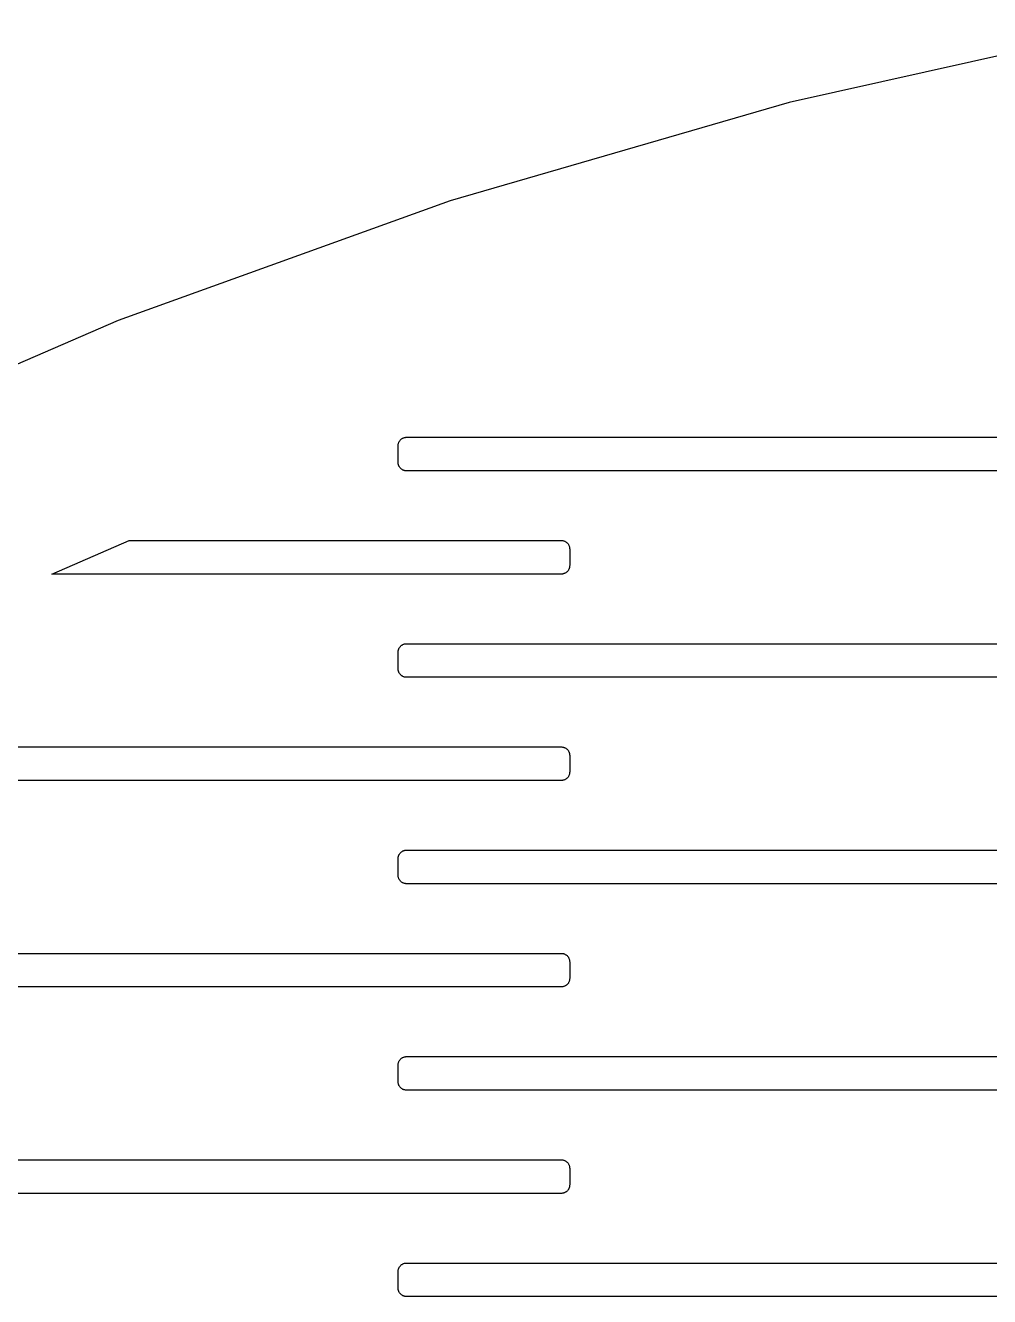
# Model space of a CAD drawing. Header units: metres. Extents: x -218 to 218, y -218 to 218.
# Drawn here: x -83.77 to -46.39, y 164.68 to 213.94 of the extents above; entities that cross this region are included whole.
import ezdxf

# ---------------------------------------------------------------- set-up
doc = ezdxf.new("R2010")
doc.units = ezdxf.units.M

msp = doc.modelspace()

# ---------------------------------------------------------------- linework, layer by layer
for p, q in [((-40.8111, 213.939), (-54.164, 210.955)), ((-54.164, 210.955), (-67.303, 207.137)), ((-67.303, 207.137), (-80.1765, 202.503)), ((-80.1765, 202.503), (-92.7335, 197.069)), ((-69.3222, 197.653), (-69.3215, 197.673)), ((-69.3222, 197.003), (-69.3222, 197.653)), ((-69.3215, 197.673), (-69.3196, 197.694)), ((-69.3196, 197.694), (-69.3164, 197.714)), ((-69.3164, 197.714), (-69.312, 197.734)), ((-69.312, 197.734), (-69.3063, 197.753)), ((-69.3063, 197.753), (-69.2994, 197.772)), ((-69.2994, 197.772), (-69.2913, 197.791)), ((-69.2913, 197.791), (-69.282, 197.809)), ((-69.282, 197.809), (-69.2716, 197.827)), ((-69.2716, 197.827), (-69.2601, 197.844)), ((-69.2601, 197.844), (-69.2476, 197.86)), ((-69.2476, 197.86), (-69.2341, 197.875)), ((-69.2341, 197.875), (-69.2197, 197.89)), ((-69.2197, 197.89), (-69.2044, 197.903)), ((-69.2044, 197.903), (-69.1882, 197.916)), ((-69.1882, 197.916), (-69.1713, 197.927)), ((-69.1713, 197.927), (-69.1538, 197.938)), ((-69.1538, 197.938), (-69.1356, 197.947)), ((-69.1356, 197.947), (-69.1168, 197.955)), ((-69.1168, 197.955), (-69.0976, 197.962)), ((-69.0976, 197.962), (-69.078, 197.968)), ((-69.078, 197.968), (-69.0581, 197.972)), ((-69.0581, 197.972), (-69.0379, 197.975)), ((-69.0379, 197.975), (-69.0176, 197.977)), ((-69.0176, 197.977), (-68.9972, 197.978)), ((-68.9972, 197.978), (-37.9972, 197.978)), ((-69.3215, 196.982), (-69.3222, 197.003)), ((-69.3196, 196.962), (-69.3215, 196.982)), ((-69.3164, 196.942), (-69.3196, 196.962)), ((-69.312, 196.922), (-69.3164, 196.942)), ((-69.3063, 196.902), (-69.312, 196.922)), ((-69.2994, 196.883), (-69.3063, 196.902)), ((-69.2913, 196.864), (-69.2994, 196.883)), ((-69.282, 196.846), (-69.2913, 196.864)), ((-69.2716, 196.829), (-69.282, 196.846)), ((-69.2601, 196.812), (-69.2716, 196.829)), ((-69.2476, 196.796), (-69.2601, 196.812)), ((-69.2341, 196.78), (-69.2476, 196.796)), ((-69.2197, 196.766), (-69.2341, 196.78)), ((-69.2044, 196.752), (-69.2197, 196.766)), ((-69.1882, 196.74), (-69.2044, 196.752)), ((-69.1713, 196.728), (-69.1882, 196.74)), ((-69.1538, 196.718), (-69.1713, 196.728)), ((-69.1356, 196.709), (-69.1538, 196.718)), ((-69.1168, 196.701), (-69.1356, 196.709)), ((-69.0976, 196.694), (-69.1168, 196.701)), ((-69.078, 196.688), (-69.0976, 196.694)), ((-69.0581, 196.684), (-69.078, 196.688)), ((-69.0379, 196.68), (-69.0581, 196.684)), ((-69.0176, 196.678), (-69.0379, 196.68)), ((-68.9972, 196.678), (-69.0176, 196.678)), ((-37.9972, 196.678), (-68.9972, 196.678)), ((-82.7469, 192.678), (-79.7427, 193.978)), ((-79.7427, 193.978), (-62.9972, 193.978)), ((-62.9972, 193.978), (-62.9768, 193.977)), ((-62.9768, 193.977), (-62.9565, 193.975)), ((-62.9565, 193.975), (-62.9363, 193.972)), ((-62.9363, 193.972), (-62.9164, 193.968)), ((-62.9164, 193.968), (-62.8968, 193.962)), ((-62.8968, 193.962), (-62.8775, 193.955)), ((-62.8775, 193.955), (-62.8588, 193.947)), ((-62.8588, 193.947), (-62.8406, 193.938)), ((-62.8406, 193.938), (-62.8231, 193.927)), ((-62.8231, 193.927), (-62.8062, 193.916)), ((-62.8062, 193.916), (-62.79, 193.903)), ((-62.79, 193.903), (-62.7747, 193.89)), ((-62.7747, 193.89), (-62.7603, 193.875)), ((-62.7603, 193.875), (-62.7468, 193.86)), ((-62.7468, 193.86), (-62.7343, 193.844)), ((-62.7343, 193.844), (-62.7228, 193.827)), ((-62.7228, 193.827), (-62.7124, 193.809)), ((-62.7124, 193.809), (-62.7031, 193.791)), ((-62.7031, 193.791), (-62.695, 193.772)), ((-62.695, 193.772), (-62.6881, 193.753)), ((-62.6881, 193.753), (-62.6824, 193.734)), ((-62.6824, 193.734), (-62.6779, 193.714)), ((-62.6779, 193.714), (-62.6748, 193.694)), ((-62.6748, 193.694), (-62.6728, 193.673)), ((-62.6728, 193.673), (-62.6722, 193.653)), ((-62.6722, 193.653), (-62.6722, 193.003)), ((-62.9972, 192.678), (-82.7469, 192.678)), ((-62.9768, 192.678), (-62.9972, 192.678)), ((-62.9565, 192.68), (-62.9768, 192.678)), ((-62.9363, 192.684), (-62.9565, 192.68)), ((-62.9164, 192.688), (-62.9363, 192.684)), ((-62.8968, 192.694), (-62.9164, 192.688)), ((-62.8775, 192.701), (-62.8968, 192.694)), ((-62.8588, 192.709), (-62.8775, 192.701)), ((-62.8406, 192.718), (-62.8588, 192.709)), ((-62.8231, 192.728), (-62.8406, 192.718)), ((-62.8062, 192.74), (-62.8231, 192.728)), ((-62.79, 192.752), (-62.8062, 192.74)), ((-62.7747, 192.766), (-62.79, 192.752)), ((-62.7603, 192.78), (-62.7747, 192.766)), ((-62.7468, 192.796), (-62.7603, 192.78)), ((-62.7343, 192.812), (-62.7468, 192.796)), ((-62.7228, 192.829), (-62.7343, 192.812)), ((-62.7124, 192.846), (-62.7228, 192.829)), ((-62.7031, 192.864), (-62.7124, 192.846)), ((-62.695, 192.883), (-62.7031, 192.864)), ((-62.6881, 192.902), (-62.695, 192.883)), ((-62.6824, 192.922), (-62.6881, 192.902)), ((-62.6779, 192.942), (-62.6824, 192.922)), ((-62.6748, 192.962), (-62.6779, 192.942)), ((-62.6728, 192.982), (-62.6748, 192.962)), ((-62.6722, 193.003), (-62.6728, 192.982)), ((-69.3222, 189.653), (-69.3215, 189.673)), ((-69.3215, 189.673), (-69.3196, 189.694)), ((-69.3196, 189.694), (-69.3164, 189.714)), ((-69.3164, 189.714), (-69.312, 189.734)), ((-69.312, 189.734), (-69.3063, 189.753)), ((-69.3063, 189.753), (-69.2994, 189.772)), ((-69.2994, 189.772), (-69.2913, 189.791)), ((-69.2913, 189.791), (-69.282, 189.809)), ((-69.282, 189.809), (-69.2716, 189.827)), ((-69.2716, 189.827), (-69.2601, 189.844)), ((-69.2601, 189.844), (-69.2476, 189.86)), ((-69.2476, 189.86), (-69.2341, 189.875)), ((-69.2341, 189.875), (-69.2197, 189.89)), ((-69.2197, 189.89), (-69.2044, 189.903)), ((-69.2044, 189.903), (-69.1882, 189.916)), ((-69.1882, 189.916), (-69.1713, 189.927)), ((-69.1713, 189.927), (-69.1538, 189.938)), ((-69.1538, 189.938), (-69.1356, 189.947)), ((-69.1356, 189.947), (-69.1168, 189.955)), ((-69.1168, 189.955), (-69.0976, 189.962)), ((-69.0976, 189.962), (-69.078, 189.968)), ((-69.078, 189.968), (-69.0581, 189.972)), ((-69.0581, 189.972), (-69.0379, 189.975)), ((-69.0379, 189.975), (-69.0176, 189.977)), ((-69.0176, 189.977), (-68.9972, 189.978)), ((-68.9972, 189.978), (-37.9972, 189.978)), ((-69.3222, 189.003), (-69.3222, 189.653)), ((-69.3215, 188.982), (-69.3222, 189.003)), ((-69.3196, 188.962), (-69.3215, 188.982)), ((-69.3164, 188.942), (-69.3196, 188.962)), ((-69.312, 188.922), (-69.3164, 188.942)), ((-69.3063, 188.902), (-69.312, 188.922)), ((-69.2994, 188.883), (-69.3063, 188.902)), ((-69.2913, 188.864), (-69.2994, 188.883)), ((-69.282, 188.846), (-69.2913, 188.864)), ((-69.2716, 188.829), (-69.282, 188.846)), ((-69.2601, 188.812), (-69.2716, 188.829)), ((-69.2476, 188.796), (-69.2601, 188.812)), ((-69.2341, 188.78), (-69.2476, 188.796)), ((-69.2197, 188.766), (-69.2341, 188.78)), ((-69.2044, 188.752), (-69.2197, 188.766)), ((-69.1882, 188.74), (-69.2044, 188.752)), ((-69.1713, 188.728), (-69.1882, 188.74)), ((-69.1538, 188.718), (-69.1713, 188.728)), ((-69.1356, 188.709), (-69.1538, 188.718)), ((-69.1168, 188.701), (-69.1356, 188.709)), ((-69.0976, 188.694), (-69.1168, 188.701)), ((-69.078, 188.688), (-69.0976, 188.694)), ((-69.0581, 188.684), (-69.078, 188.688)), ((-69.0379, 188.68), (-69.0581, 188.684)), ((-69.0176, 188.678), (-69.0379, 188.68)), ((-68.9972, 188.678), (-69.0176, 188.678)), ((-37.9972, 188.678), (-68.9972, 188.678)), ((-93.9972, 185.978), (-62.9972, 185.978)), ((-62.9972, 185.978), (-62.9768, 185.977)), ((-62.9768, 185.977), (-62.9565, 185.975)), ((-62.9565, 185.975), (-62.9363, 185.972)), ((-62.9363, 185.972), (-62.9164, 185.968)), ((-62.9164, 185.968), (-62.8968, 185.962)), ((-62.8968, 185.962), (-62.8775, 185.955)), ((-62.8775, 185.955), (-62.8588, 185.947)), ((-62.8588, 185.947), (-62.8406, 185.938)), ((-62.8406, 185.938), (-62.8231, 185.927)), ((-62.8231, 185.927), (-62.8062, 185.916)), ((-62.8062, 185.916), (-62.79, 185.903)), ((-62.79, 185.903), (-62.7747, 185.89)), ((-62.7747, 185.89), (-62.7603, 185.875)), ((-62.7603, 185.875), (-62.7468, 185.86)), ((-62.7468, 185.86), (-62.7343, 185.844)), ((-62.7343, 185.844), (-62.7228, 185.827)), ((-62.7228, 185.827), (-62.7124, 185.809)), ((-62.7124, 185.809), (-62.7031, 185.791)), ((-62.7031, 185.791), (-62.695, 185.772)), ((-62.695, 185.772), (-62.6881, 185.753)), ((-62.6881, 185.753), (-62.6824, 185.734)), ((-62.6824, 185.734), (-62.6779, 185.714)), ((-62.6779, 185.714), (-62.6748, 185.694)), ((-62.6748, 185.694), (-62.6728, 185.673)), ((-62.6728, 185.673), (-62.6722, 185.653)), ((-62.6722, 185.653), (-62.6722, 185.003)), ((-62.8062, 184.74), (-62.8231, 184.728)), ((-62.79, 184.752), (-62.8062, 184.74)), ((-62.7747, 184.766), (-62.79, 184.752)), ((-62.7603, 184.78), (-62.7747, 184.766)), ((-62.7468, 184.796), (-62.7603, 184.78)), ((-62.7343, 184.812), (-62.7468, 184.796)), ((-62.7228, 184.829), (-62.7343, 184.812)), ((-62.7124, 184.846), (-62.7228, 184.829)), ((-62.7031, 184.864), (-62.7124, 184.846)), ((-62.695, 184.883), (-62.7031, 184.864)), ((-62.6881, 184.902), (-62.695, 184.883)), ((-62.6824, 184.922), (-62.6881, 184.902)), ((-62.6779, 184.942), (-62.6824, 184.922)), ((-62.6748, 184.962), (-62.6779, 184.942)), ((-62.6728, 184.982), (-62.6748, 184.962)), ((-62.6722, 185.003), (-62.6728, 184.982)), ((-62.9972, 184.678), (-93.9972, 184.678)), ((-62.9768, 184.678), (-62.9972, 184.678)), ((-62.9565, 184.68), (-62.9768, 184.678)), ((-62.9363, 184.684), (-62.9565, 184.68)), ((-62.9164, 184.688), (-62.9363, 184.684)), ((-62.8968, 184.694), (-62.9164, 184.688)), ((-62.8775, 184.701), (-62.8968, 184.694)), ((-62.8588, 184.709), (-62.8775, 184.701)), ((-62.8406, 184.718), (-62.8588, 184.709)), ((-62.8231, 184.728), (-62.8406, 184.718)), ((-69.2994, 181.772), (-69.2913, 181.791)), ((-69.2913, 181.791), (-69.282, 181.809)), ((-69.282, 181.809), (-69.2716, 181.827)), ((-69.2716, 181.827), (-69.2601, 181.844)), ((-69.2601, 181.844), (-69.2476, 181.86)), ((-69.2476, 181.86), (-69.2341, 181.875)), ((-69.2341, 181.875), (-69.2197, 181.89)), ((-69.2197, 181.89), (-69.2044, 181.903)), ((-69.2044, 181.903), (-69.1882, 181.916)), ((-69.1882, 181.916), (-69.1713, 181.927)), ((-69.1713, 181.927), (-69.1538, 181.938)), ((-69.1538, 181.938), (-69.1356, 181.947)), ((-69.1356, 181.947), (-69.1168, 181.955)), ((-69.1168, 181.955), (-69.0976, 181.962)), ((-69.0976, 181.962), (-69.078, 181.968)), ((-69.078, 181.968), (-69.0581, 181.972)), ((-69.0581, 181.972), (-69.0379, 181.975)), ((-69.0379, 181.975), (-69.0176, 181.977)), ((-69.0176, 181.977), (-68.9972, 181.978)), ((-68.9972, 181.978), (-37.9972, 181.978)), ((-69.3222, 181.653), (-69.3215, 181.673)), ((-69.3222, 181.003), (-69.3222, 181.653)), ((-69.3215, 181.673), (-69.3196, 181.694)), ((-69.3196, 181.694), (-69.3164, 181.714)), ((-69.3164, 181.714), (-69.312, 181.734)), ((-69.312, 181.734), (-69.3063, 181.753)), ((-69.3063, 181.753), (-69.2994, 181.772)), ((-69.3215, 180.982), (-69.3222, 181.003)), ((-69.3196, 180.962), (-69.3215, 180.982)), ((-69.3164, 180.942), (-69.3196, 180.962)), ((-69.312, 180.922), (-69.3164, 180.942)), ((-69.3063, 180.902), (-69.312, 180.922)), ((-69.2994, 180.883), (-69.3063, 180.902)), ((-69.2913, 180.864), (-69.2994, 180.883)), ((-69.282, 180.846), (-69.2913, 180.864)), ((-69.2716, 180.829), (-69.282, 180.846)), ((-69.2601, 180.812), (-69.2716, 180.829)), ((-69.2476, 180.796), (-69.2601, 180.812)), ((-69.2341, 180.78), (-69.2476, 180.796)), ((-69.2197, 180.766), (-69.2341, 180.78)), ((-69.2044, 180.752), (-69.2197, 180.766)), ((-69.1882, 180.74), (-69.2044, 180.752)), ((-69.1713, 180.728), (-69.1882, 180.74)), ((-69.1538, 180.718), (-69.1713, 180.728)), ((-69.1356, 180.709), (-69.1538, 180.718)), ((-69.1168, 180.701), (-69.1356, 180.709)), ((-69.0976, 180.694), (-69.1168, 180.701)), ((-69.078, 180.688), (-69.0976, 180.694)), ((-69.0581, 180.684), (-69.078, 180.688)), ((-69.0379, 180.68), (-69.0581, 180.684)), ((-69.0176, 180.678), (-69.0379, 180.68)), ((-68.9972, 180.678), (-69.0176, 180.678)), ((-37.9972, 180.678), (-68.9972, 180.678)), ((-93.9972, 177.978), (-62.9972, 177.978)), ((-62.9972, 177.978), (-62.9768, 177.977)), ((-62.9768, 177.977), (-62.9565, 177.975)), ((-62.9565, 177.975), (-62.9363, 177.972)), ((-62.9363, 177.972), (-62.9164, 177.968)), ((-62.9164, 177.968), (-62.8968, 177.962)), ((-62.8968, 177.962), (-62.8775, 177.955)), ((-62.8775, 177.955), (-62.8588, 177.947)), ((-62.8588, 177.947), (-62.8406, 177.938)), ((-62.8406, 177.938), (-62.8231, 177.927)), ((-62.8231, 177.927), (-62.8062, 177.916)), ((-62.8062, 177.916), (-62.79, 177.903)), ((-62.79, 177.903), (-62.7747, 177.89)), ((-62.7747, 177.89), (-62.7603, 177.875)), ((-62.7603, 177.875), (-62.7468, 177.86)), ((-62.7468, 177.86), (-62.7343, 177.844)), ((-62.7343, 177.844), (-62.7228, 177.827)), ((-62.7228, 177.827), (-62.7124, 177.809)), ((-62.7124, 177.809), (-62.7031, 177.791)), ((-62.7031, 177.791), (-62.695, 177.772)), ((-62.695, 177.772), (-62.6881, 177.753)), ((-62.6881, 177.753), (-62.6824, 177.734)), ((-62.6824, 177.734), (-62.6779, 177.714)), ((-62.6779, 177.714), (-62.6748, 177.694)), ((-62.6748, 177.694), (-62.6728, 177.673)), ((-62.6728, 177.673), (-62.6722, 177.653)), ((-62.6722, 177.653), (-62.6722, 177.003)), ((-62.7031, 176.864), (-62.7124, 176.846)), ((-62.695, 176.883), (-62.7031, 176.864)), ((-62.6881, 176.902), (-62.695, 176.883)), ((-62.6824, 176.922), (-62.6881, 176.902)), ((-62.6779, 176.942), (-62.6824, 176.922)), ((-62.6748, 176.962), (-62.6779, 176.942)), ((-62.6728, 176.982), (-62.6748, 176.962)), ((-62.6722, 177.003), (-62.6728, 176.982)), ((-62.9972, 176.678), (-93.9972, 176.678)), ((-62.9768, 176.678), (-62.9972, 176.678)), ((-62.9565, 176.68), (-62.9768, 176.678)), ((-62.9363, 176.684), (-62.9565, 176.68)), ((-62.9164, 176.688), (-62.9363, 176.684)), ((-62.8968, 176.694), (-62.9164, 176.688)), ((-62.8775, 176.701), (-62.8968, 176.694)), ((-62.8588, 176.709), (-62.8775, 176.701)), ((-62.8406, 176.718), (-62.8588, 176.709)), ((-62.8231, 176.728), (-62.8406, 176.718)), ((-62.8062, 176.74), (-62.8231, 176.728)), ((-62.79, 176.752), (-62.8062, 176.74)), ((-62.7747, 176.766), (-62.79, 176.752)), ((-62.7603, 176.78), (-62.7747, 176.766)), ((-62.7468, 176.796), (-62.7603, 176.78)), ((-62.7343, 176.812), (-62.7468, 176.796)), ((-62.7228, 176.829), (-62.7343, 176.812)), ((-62.7124, 176.846), (-62.7228, 176.829)), ((-69.2197, 173.89), (-69.2044, 173.903)), ((-69.2044, 173.903), (-69.1882, 173.916)), ((-69.1882, 173.916), (-69.1713, 173.927)), ((-69.1713, 173.927), (-69.1538, 173.938)), ((-69.1538, 173.938), (-69.1356, 173.947)), ((-69.1356, 173.947), (-69.1168, 173.955)), ((-69.1168, 173.955), (-69.0976, 173.962)), ((-69.0976, 173.962), (-69.078, 173.968)), ((-69.078, 173.968), (-69.0581, 173.972)), ((-69.0581, 173.972), (-69.0379, 173.975)), ((-69.0379, 173.975), (-69.0176, 173.977)), ((-69.0176, 173.977), (-68.9972, 173.978)), ((-68.9972, 173.978), (-37.9972, 173.978)), ((-69.3222, 173.653), (-69.3215, 173.673)), ((-69.3222, 173.003), (-69.3222, 173.653)), ((-69.3215, 173.673), (-69.3196, 173.694)), ((-69.3196, 173.694), (-69.3164, 173.714)), ((-69.3164, 173.714), (-69.312, 173.734)), ((-69.312, 173.734), (-69.3063, 173.753)), ((-69.3063, 173.753), (-69.2994, 173.772)), ((-69.2994, 173.772), (-69.2913, 173.791)), ((-69.2913, 173.791), (-69.282, 173.809)), ((-69.282, 173.809), (-69.2716, 173.827)), ((-69.2716, 173.827), (-69.2601, 173.844)), ((-69.2601, 173.844), (-69.2476, 173.86)), ((-69.2476, 173.86), (-69.2341, 173.875)), ((-69.2341, 173.875), (-69.2197, 173.89)), ((-69.3215, 172.982), (-69.3222, 173.003)), ((-69.3196, 172.962), (-69.3215, 172.982)), ((-69.3164, 172.942), (-69.3196, 172.962)), ((-69.312, 172.922), (-69.3164, 172.942)), ((-69.3063, 172.902), (-69.312, 172.922)), ((-69.2994, 172.883), (-69.3063, 172.902)), ((-69.2913, 172.864), (-69.2994, 172.883)), ((-69.282, 172.846), (-69.2913, 172.864)), ((-69.2716, 172.829), (-69.282, 172.846)), ((-69.2601, 172.812), (-69.2716, 172.829)), ((-69.2476, 172.796), (-69.2601, 172.812)), ((-69.2341, 172.78), (-69.2476, 172.796)), ((-69.2197, 172.766), (-69.2341, 172.78)), ((-69.2044, 172.752), (-69.2197, 172.766)), ((-69.1882, 172.74), (-69.2044, 172.752)), ((-69.1713, 172.728), (-69.1882, 172.74)), ((-69.1538, 172.718), (-69.1713, 172.728)), ((-69.1356, 172.709), (-69.1538, 172.718)), ((-69.1168, 172.701), (-69.1356, 172.709)), ((-69.0976, 172.694), (-69.1168, 172.701)), ((-69.078, 172.688), (-69.0976, 172.694)), ((-69.0581, 172.684), (-69.078, 172.688)), ((-69.0379, 172.68), (-69.0581, 172.684)), ((-69.0176, 172.678), (-69.0379, 172.68)), ((-68.9972, 172.678), (-69.0176, 172.678)), ((-37.9972, 172.678), (-68.9972, 172.678)), ((-93.9972, 169.978), (-62.9972, 169.978)), ((-62.9972, 169.978), (-62.9768, 169.977)), ((-62.9768, 169.977), (-62.9565, 169.975)), ((-62.9565, 169.975), (-62.9363, 169.972)), ((-62.9363, 169.972), (-62.9164, 169.968)), ((-62.9164, 169.968), (-62.8968, 169.962)), ((-62.8968, 169.962), (-62.8775, 169.955)), ((-62.8775, 169.955), (-62.8588, 169.947)), ((-62.8588, 169.947), (-62.8406, 169.938)), ((-62.8406, 169.938), (-62.8231, 169.927)), ((-62.8231, 169.927), (-62.8062, 169.916)), ((-62.8062, 169.916), (-62.79, 169.903)), ((-62.79, 169.903), (-62.7747, 169.89)), ((-62.7747, 169.89), (-62.7603, 169.875)), ((-62.7603, 169.875), (-62.7468, 169.86)), ((-62.7468, 169.86), (-62.7343, 169.844)), ((-62.7343, 169.844), (-62.7228, 169.827)), ((-62.7228, 169.827), (-62.7124, 169.809)), ((-62.7124, 169.809), (-62.7031, 169.791)), ((-62.7031, 169.791), (-62.695, 169.772)), ((-62.695, 169.772), (-62.6881, 169.753)), ((-62.6881, 169.753), (-62.6824, 169.734)), ((-62.6824, 169.734), (-62.6779, 169.714)), ((-62.6779, 169.714), (-62.6748, 169.694)), ((-62.6748, 169.694), (-62.6728, 169.673)), ((-62.6728, 169.673), (-62.6722, 169.653)), ((-62.6722, 169.653), (-62.6722, 169.003)), ((-62.6728, 168.982), (-62.6748, 168.962)), ((-62.6722, 169.003), (-62.6728, 168.982)), ((-62.9972, 168.678), (-93.9972, 168.678)), ((-62.9768, 168.678), (-62.9972, 168.678)), ((-62.9565, 168.68), (-62.9768, 168.678)), ((-62.9363, 168.684), (-62.9565, 168.68)), ((-62.9164, 168.688), (-62.9363, 168.684)), ((-62.8968, 168.694), (-62.9164, 168.688)), ((-62.8775, 168.701), (-62.8968, 168.694)), ((-62.8588, 168.709), (-62.8775, 168.701)), ((-62.8406, 168.718), (-62.8588, 168.709)), ((-62.8231, 168.728), (-62.8406, 168.718)), ((-62.8062, 168.74), (-62.8231, 168.728)), ((-62.79, 168.752), (-62.8062, 168.74)), ((-62.7747, 168.766), (-62.79, 168.752)), ((-62.7603, 168.78), (-62.7747, 168.766)), ((-62.7468, 168.796), (-62.7603, 168.78)), ((-62.7343, 168.812), (-62.7468, 168.796)), ((-62.7228, 168.829), (-62.7343, 168.812)), ((-62.7124, 168.846), (-62.7228, 168.829)), ((-62.7031, 168.864), (-62.7124, 168.846)), ((-62.695, 168.883), (-62.7031, 168.864)), ((-62.6881, 168.902), (-62.695, 168.883)), ((-62.6824, 168.922), (-62.6881, 168.902)), ((-62.6779, 168.942), (-62.6824, 168.922)), ((-62.6748, 168.962), (-62.6779, 168.942)), ((-69.3222, 165.653), (-69.3215, 165.673)), ((-69.3222, 165.003), (-69.3222, 165.653)), ((-69.3215, 165.673), (-69.3196, 165.694)), ((-69.3196, 165.694), (-69.3164, 165.714)), ((-69.3164, 165.714), (-69.312, 165.734)), ((-69.312, 165.734), (-69.3063, 165.753)), ((-69.3063, 165.753), (-69.2994, 165.772)), ((-69.2994, 165.772), (-69.2913, 165.791)), ((-69.2913, 165.791), (-69.282, 165.809)), ((-69.282, 165.809), (-69.2716, 165.827)), ((-69.2716, 165.827), (-69.2601, 165.844)), ((-69.2601, 165.844), (-69.2476, 165.86)), ((-69.2476, 165.86), (-69.2341, 165.875)), ((-69.2341, 165.875), (-69.2197, 165.89)), ((-69.2197, 165.89), (-69.2044, 165.903)), ((-69.2044, 165.903), (-69.1882, 165.916)), ((-69.1882, 165.916), (-69.1713, 165.927)), ((-69.1713, 165.927), (-69.1538, 165.938)), ((-69.1538, 165.938), (-69.1356, 165.947)), ((-69.1356, 165.947), (-69.1168, 165.955)), ((-69.1168, 165.955), (-69.0976, 165.962)), ((-69.0976, 165.962), (-69.078, 165.968)), ((-69.078, 165.968), (-69.0581, 165.972)), ((-69.0581, 165.972), (-69.0379, 165.975)), ((-69.0379, 165.975), (-69.0176, 165.977)), ((-69.0176, 165.977), (-68.9972, 165.978)), ((-68.9972, 165.978), (-37.9972, 165.978)), ((-69.3215, 164.982), (-69.3222, 165.003)), ((-69.3196, 164.962), (-69.3215, 164.982)), ((-69.3164, 164.942), (-69.3196, 164.962)), ((-69.312, 164.922), (-69.3164, 164.942)), ((-69.3063, 164.902), (-69.312, 164.922)), ((-69.2994, 164.883), (-69.3063, 164.902)), ((-69.2913, 164.864), (-69.2994, 164.883)), ((-69.282, 164.846), (-69.2913, 164.864)), ((-69.2716, 164.829), (-69.282, 164.846)), ((-69.2601, 164.812), (-69.2716, 164.829)), ((-69.2476, 164.796), (-69.2601, 164.812)), ((-69.2341, 164.78), (-69.2476, 164.796)), ((-69.2197, 164.766), (-69.2341, 164.78)), ((-69.2044, 164.752), (-69.2197, 164.766)), ((-69.1882, 164.74), (-69.2044, 164.752)), ((-69.1713, 164.728), (-69.1882, 164.74)), ((-69.1538, 164.718), (-69.1713, 164.728)), ((-69.1356, 164.709), (-69.1538, 164.718)), ((-69.1168, 164.701), (-69.1356, 164.709)), ((-69.0976, 164.694), (-69.1168, 164.701)), ((-69.078, 164.688), (-69.0976, 164.694)), ((-69.0581, 164.684), (-69.078, 164.688)), ((-69.0379, 164.68), (-69.0581, 164.684)), ((-69.0176, 164.678), (-69.0379, 164.68)), ((-68.9972, 164.678), (-69.0176, 164.678)), ((-37.9972, 164.678), (-68.9972, 164.678))]:
    msp.add_line(p, q)

doc.saveas('drawing.dxf')
